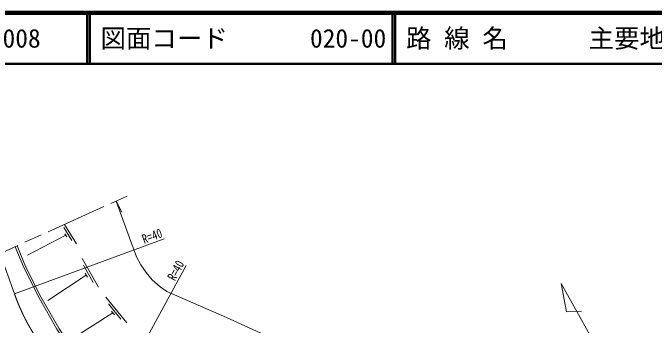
# Model space of a CAD drawing. Units: millimetres at full size, sheet at 1:1000; details may follow other scales. Extents: x 40000 to 680000, y 20000 to 380000.
# Drawn here: x 103158 to 229106, y 318712 to 380000 of the extents above; entities that cross this region are included whole.
import ezdxf
from ezdxf.enums import TextEntityAlignment as Align

# ---------------------------------------------------------------- set-up
doc = ezdxf.new("R2010")
doc.units = ezdxf.units.MM
doc.header["$LTSCALE"] = 1000
doc.linetypes.add('CHAIN', pattern=[18.5, 12, -1.5, 3.5, -1.5])
for name, color, linetype, lineweight in [('M-BGD', 7, 'Continuous', 13), ('M-BMK', 2, 'CHAIN', 13), ('M-BMK-SRVR', 3, 'Continuous', 13), ('M-STR-HTXT', 7, 'Continuous', 13), ('M-TTL', 2, 'Continuous', 140), ('M-TTL-LINE', 7, 'Continuous', 50)]:
    doc.layers.add(name, color=color, linetype=linetype, lineweight=lineweight)
doc.layers.add('M-TTL-TXT', color=7, linetype='Continuous')
doc.styles.add('ＭＳ ゴシック', font='')
doc.styles.get('ＭＳ ゴシック').set_extended_font_data('MS Gothic')

msp = doc.modelspace()

# ---------------------------------------------------------------- linework, layer by layer
at = {"layer": 'M-BGD'}
for p, q in [((114739, 335301), (113182, 337866)), ((115643, 334680), (113327, 338495)), ((113576, 336350), (106058, 332458)), ((113758, 336051), (113394, 336649)), ((119962, 326150), (116777, 331816)), ((118933, 327062), (117022, 330462)), ((117808, 328145), (117362, 328939)), ((117585, 328542), (110027, 323577)), ((125561, 319163), (121453, 324200)), ((124390, 319886), (121926, 322908)), ((123097, 320760), (122522, 321465)), ((122809, 321113), (115181, 316298))]:
    msp.add_line(p, q, dxfattribs=at)
for points in [[(103627, 334110), (105307, 330033), (108304, 324103), (111818, 317933), (113546, 315224), (114902, 313552), (116180, 312286), (119679, 309461), (122779, 307420), (126039, 305676), (139761, 299878), (154004, 293792), (163949, 288991), (180159, 280308), (191445, 274321)], [(103992, 334275), (105671, 330200), (108656, 324292), (112161, 318139), (113871, 315458), (115198, 313821), (116447, 312584), (119915, 309784), (122983, 307764), (126211, 306037), (139917, 300247), (154170, 294157), (164131, 289348), (180347, 280661), (205910, 267099), (218654, 260145), (221612, 258559), (224182, 257372), (226558, 256503), (229441, 255558)]]:
    msp.add_lwpolyline(points, dxfattribs=at)
at = {"layer": 'M-BMK'}
for p, q in [((76378, 321792), (126144, 344290)), ((100588, 332736), (103473, 324873))]:
    msp.add_line(p, q, dxfattribs=at)
msp.add_arc((141199, 338167), 40000, 199.41142, 241.70792, dxfattribs=at)
at = {"layer": 'M-BMK-SRVR'}
for p, q in [((226937, 298083), (210824, 326916)), ((210824, 326916), (211868, 321346)), ((211868, 321346), (214866, 321479))]:
    msp.add_line(p, q, dxfattribs=at)
at = {"layer": 'M-STR-HTXT'}
for p, q in [((123429, 343062), (124587, 340897)), ((132859, 335678), (103473, 324873)), ((137169, 330429), (122241, 302945))]:
    msp.add_line(p, q, dxfattribs=at)
msp.add_lwpolyline([(123429, 343062), (126331, 335151), (127457, 332153), (128293, 330522), (129311, 329020), (130552, 327601), (132087, 326251), (133433, 325334), (145096, 320206), (185945, 301663), (225738, 279266), (229056, 277989), (234201, 277363), (238929, 277819), (241890, 279129), (244929, 282077), (262180, 306636)], dxfattribs=at)
at = {"layer": 'M-TTL'}
msp.add_line((680000, 380000), (40000, 380000), dxfattribs=at)
at = {"layer": 'M-TTL-LINE'}
for p, q in [((117750, 380000), (117750, 370000)), ((118250, 380000), (118250, 370000)), ((177750, 380000), (177750, 370000)), ((178250, 380000), (178250, 370000)), ((40000, 370000), (680000, 370000))]:
    msp.add_line(p, q, dxfattribs=at)

# ---------------------------------------------------------------- texts
at = {"layer": 'M-STR-HTXT', "style": 'ＭＳ ゴシック', "width": 0.8}
for rotation, p in [(20.189, (132882, 335519)), (61.491, (137394, 330514))]:
    msp.add_text('R=40', height=1833, rotation=rotation, dxfattribs=at).set_placement(p, align=Align.BOTTOM_RIGHT)
at = {"layer": 'M-TTL-TXT', "style": 'ＭＳ ゴシック'}
for s, p in [('008', (101142, 375000)), ('図面コード', (120380, 375000)), ('020-00', (161521, 375000)), ('路 線 名', (180380, 375000)), ('主要地方道\u3000徳山光線', (216234, 375000))]:
    msp.add_text(s, height=3666, dxfattribs=at).set_placement(p, align=Align.MIDDLE_LEFT)

doc.saveas('drawing.dxf')
